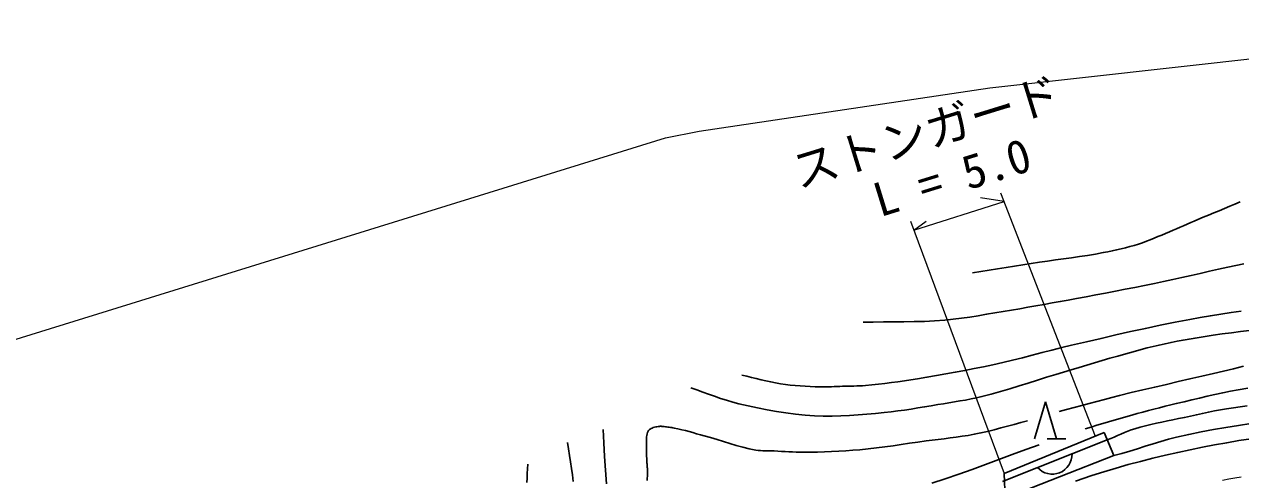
# Model space of a CAD drawing. Units: millimetres, scale not verified. Extents: x 40000 to 680000, y 20000 to 380000.
# Drawn here: x 132610 to 198294, y 315287 to 339865 of the extents above; entities that cross this region are included whole.
import ezdxf
from ezdxf.enums import TextEntityAlignment as Align

# ---------------------------------------------------------------- set-up
doc = ezdxf.new("R2010")
doc.units = ezdxf.units.MM
doc.header["$LTSCALE"] = 1000
doc.linetypes.add('CHAIN', pattern=[18.5, 12, -1.5, 3.5, -1.5])
for name, color, linetype, lineweight in [('M-BGD', 7, 'Continuous', 25), ('M-BMK', 2, 'CHAIN', 13), ('M-STR-HTXT', 7, 'Continuous', 13)]:
    doc.layers.add(name, color=color, linetype=linetype, lineweight=lineweight)
doc.styles.add('ＭＳ ゴシック', font='')
doc.styles.get('ＭＳ ゴシック').set_extended_font_data('MS Gothic')

msp = doc.modelspace()

# ---------------------------------------------------------------- linework, layer by layer
at = {"layer": 'M-BGD'}
for p, q in [((187153, 317491), (187753, 319491)), ((187753, 319491), (188353, 317491)), ((185425, 315182), (191093, 317442)), ((190925, 317839), (185515, 315616)), ((187853, 317491), (188853, 317491)), ((191451, 316599), (190925, 317839)), ((185585, 314296), (191451, 316599)), ((185515, 315616), (185585, 314296))]:
    msp.add_line(p, q, dxfattribs=at)
for points in [[(183808, 326454), (184262, 326525), (184716, 326597), (185169, 326670), (185623, 326742), (186077, 326814), (186531, 326885), (186985, 326956), (187439, 327026), (187869, 327090), (188299, 327150), (188730, 327208), (189161, 327266), (189591, 327326), (190020, 327391), (190449, 327462), (190876, 327541), (191116, 327589), (191356, 327639), (191595, 327692), (191834, 327747), (192072, 327806), (192309, 327868), (192545, 327935), (192779, 328007), (192992, 328078), (193203, 328155), (193412, 328235), (193620, 328319), (193828, 328406), (194035, 328493), (194241, 328581), (194449, 328667), (194641, 328748), (194833, 328829), (195025, 328912), (195216, 328996), (195408, 329079), (195599, 329163), (195791, 329245), (195983, 329327), (196268, 329448), (196555, 329567), (196841, 329686), (197128, 329805), (197414, 329923), (197701, 330042), (197987, 330160), (198274, 330279)], [(177905, 323784), (178456, 323794), (179008, 323800), (179559, 323804), (180111, 323808), (180662, 323817), (181213, 323833), (181763, 323860), (182313, 323900), (182767, 323946), (183220, 324002), (183672, 324067), (184123, 324138), (184573, 324213), (185024, 324291), (185474, 324368), (185924, 324444), (186362, 324517), (186800, 324591), (187237, 324668), (187674, 324745), (188110, 324824), (188547, 324904), (188983, 324984), (189420, 325065), (189947, 325163), (190474, 325262), (191002, 325361), (191528, 325462), (192055, 325564), (192582, 325668), (193108, 325773), (193633, 325881), (194129, 325985), (194625, 326093), (195120, 326202), (195615, 326313), (196109, 326424), (196604, 326536), (197099, 326646), (197594, 326754), (198026, 326846), (198459, 326935)], [(171361, 320929), (171621, 320869), (171879, 320806), (172138, 320741), (172397, 320677), (172656, 320616), (172916, 320559), (173177, 320507), (173439, 320463), (173707, 320426), (173975, 320395), (174244, 320369), (174514, 320348), (174784, 320331), (175054, 320317), (175324, 320306), (175594, 320298), (175744, 320296), (175894, 320297), (176044, 320300), (176194, 320304), (176344, 320310), (176494, 320316), (176643, 320322), (176793, 320327), (176948, 320331), (177102, 320335), (177256, 320338), (177410, 320341), (177564, 320346), (177719, 320352), (177873, 320360), (178026, 320371), (178379, 320403), (178732, 320440), (179083, 320481), (179435, 320527), (179786, 320576), (180137, 320627), (180487, 320680), (180837, 320735), (181349, 320817), (181860, 320903), (182371, 320992), (182881, 321085), (183391, 321181), (183900, 321281), (184408, 321385), (184915, 321492), (185449, 321612), (185981, 321740), (186512, 321872), (187043, 322008), (187573, 322145), (188103, 322281), (188635, 322414), (189167, 322541), (189963, 322727), (190759, 322912), (191556, 323097), (192353, 323278), (193152, 323454), (193951, 323624), (194752, 323786), (195555, 323939), (196109, 324037), (196663, 324131), (197218, 324219), (197774, 324302), (198330, 324381)], [(168594, 320240), (168919, 320130), (169242, 320017), (169565, 319901), (169888, 319787), (170212, 319675), (170537, 319570), (170865, 319472), (171196, 319386), (171700, 319268), (172207, 319158), (172716, 319057), (173226, 318967), (173739, 318889), (174252, 318823), (174768, 318772), (175284, 318735), (175755, 318718), (176226, 318716), (176697, 318728), (177169, 318751), (177640, 318783), (178111, 318822), (178581, 318865), (179051, 318910), (179414, 318949), (179777, 318994), (180139, 319044), (180500, 319099), (180862, 319157), (181222, 319216), (181583, 319277), (181944, 319337), (182242, 319386), (182541, 319434), (182839, 319483), (183137, 319534), (183435, 319587), (183732, 319645), (184028, 319706), (184322, 319774), (184827, 319902), (185328, 320042), (185827, 320190), (186325, 320344), (186821, 320502), (187318, 320660), (187815, 320816), (188313, 320968), (188730, 321093), (189147, 321219), (189564, 321345), (189981, 321471), (190398, 321595), (190815, 321719), (191234, 321840), (191653, 321958), (191972, 322048), (192291, 322137), (192610, 322225), (192930, 322312), (193250, 322396), (193571, 322478), (193893, 322555), (194216, 322628), (194538, 322696), (194860, 322760), (195184, 322820), (195508, 322878), (195832, 322932), (196157, 322984), (196483, 323035), (196808, 323085), (197299, 323155), (197792, 323219), (198285, 323280), (198778, 323337)], [(188488, 318958), (188895, 319068), (189302, 319179), (189710, 319291), (190117, 319402), (190524, 319512), (190932, 319621), (191341, 319728), (191750, 319832), (192383, 319988), (193016, 320139), (193651, 320287), (194287, 320432), (194922, 320577), (195558, 320722), (196193, 320868), (196827, 321017), (197365, 321145), (197903, 321275), (198440, 321406)], [(189905, 318036), (190218, 318129), (190531, 318223), (190843, 318316), (191156, 318410), (191469, 318503), (191782, 318595), (192096, 318686), (192410, 318774), (192710, 318856), (193010, 318937), (193310, 319016), (193611, 319095), (193912, 319172), (194214, 319247), (194516, 319322), (194818, 319395), (195235, 319496), (195652, 319595), (196070, 319694), (196488, 319790), (196907, 319884), (197326, 319975), (197746, 320061), (198167, 320143), (198681, 320233)], [(191093, 317442), (191280, 317513), (191464, 317589), (191648, 317668), (191831, 317748), (192015, 317826), (192199, 317902), (192386, 317972), (192575, 318036), (192865, 318122), (193157, 318199), (193452, 318269), (193748, 318334), (194044, 318396), (194341, 318456), (194638, 318517), (194934, 318580), (195258, 318651), (195583, 318722), (195907, 318794), (196232, 318863), (196557, 318931), (196883, 318996), (197209, 319057), (197536, 319114), (197903, 319170), (198272, 319220), (198641, 319265)], [(163864, 318000), (163896, 317267), (163944, 316535), (163998, 315802), (164049, 315069)], [(166247, 315242), (166249, 315314), (166252, 315386), (166255, 315457), (166258, 315529), (166261, 315600), (166262, 315672), (166263, 315744), (166262, 315815), (166260, 315861), (166257, 315906), (166253, 315952), (166248, 315997), (166244, 316043), (166240, 316088), (166236, 316134), (166233, 316179), (166226, 316302), (166219, 316424), (166213, 316547), (166208, 316669), (166204, 316792), (166201, 316915), (166201, 317037), (166204, 317160), (166205, 317246), (166205, 317332), (166205, 317419), (166207, 317506), (166212, 317591), (166223, 317676), (166240, 317759), (166267, 317839), (166277, 317864), (166290, 317888), (166304, 317912), (166320, 317934), (166337, 317955), (166356, 317975), (166376, 317993), (166398, 318009), (166454, 318044), (166514, 318073), (166577, 318097), (166641, 318117), (166707, 318133), (166774, 318146), (166841, 318156), (166907, 318165), (166939, 318167), (166970, 318168), (167002, 318167), (167034, 318164), (167065, 318161), (167097, 318157), (167128, 318154), (167160, 318150), (167228, 318143), (167296, 318135), (167365, 318127), (167433, 318118), (167501, 318108), (167568, 318097), (167636, 318085), (167704, 318072), (167908, 318030), (168111, 317982), (168313, 317932), (168515, 317879), (168716, 317825), (168917, 317769), (169119, 317714), (169320, 317660), (169669, 317561), (170017, 317455), (170364, 317345), (170711, 317236), (171058, 317131), (171408, 317035), (171760, 316951), (172116, 316883), (172238, 316867), (172360, 316856), (172482, 316849), (172605, 316845), (172728, 316843), (172851, 316841), (172974, 316839), (173097, 316835), (173295, 316825), (173492, 316814), (173690, 316802), (173888, 316791), (174086, 316782), (174283, 316774), (174481, 316768), (174679, 316767), (175061, 316769), (175442, 316776), (175824, 316786), (176205, 316801), (176586, 316820), (176967, 316844), (177348, 316871), (177728, 316903), (178177, 316947), (178626, 316999), (179074, 317057), (179521, 317120), (179969, 317185), (180416, 317251), (180863, 317316), (181310, 317378), (181635, 317421), (181960, 317461), (182285, 317500), (182609, 317540), (182934, 317582), (183258, 317628), (183581, 317679), (183903, 317738), (184265, 317812), (184626, 317895), (184985, 317984), (185344, 318077), (185702, 318173), (186060, 318269), (186418, 318364), (186776, 318456)], [(191451, 316599), (191878, 316705), (192301, 316825), (192722, 316955), (193142, 317090), (193561, 317225), (193982, 317355), (194405, 317477), (194832, 317585), (195495, 317731), (196161, 317864), (196829, 317987), (197499, 318101), (198170, 318209), (198842, 318311)], [(161951, 317301), (161999, 316949), (162052, 316598), (162107, 316247), (162161, 315895), (162210, 315544), (162252, 315192)], [(198860, 317495), (198199, 317395), (197540, 317283), (196882, 317163), (196225, 317035), (195570, 316902), (194898, 316758), (194227, 316606), (193558, 316445), (192891, 316275), (192226, 316097), (191565, 315909), (190906, 315711), (190250, 315504), (189376, 315209)], [(181611, 315097), (182344, 315331), (183073, 315579), (183798, 315837), (184520, 316103), (185242, 316372), (185962, 316643), (186684, 316911), (187407, 317174)], [(159796, 316116), (159782, 315870), (159772, 315623), (159763, 315375), (159754, 315128)]]:
    msp.add_lwpolyline(points, dxfattribs=at)
msp.add_arc((188124, 316651), 1064, 221.74702, 1.71511, dxfattribs=at)
at = {"layer": 'M-BMK'}
msp.add_lwpolyline([(198324, 315424), (197987, 315370), (197652, 315309), (197317, 315244)], dxfattribs=at)
at = {"layer": 'M-STR-HTXT'}
for p, q in [((184742, 336437), (215592, 339865)), ((169046, 334092), (184742, 336437)), ((71188, 304009), (167242, 333731)), ((167242, 333731), (169046, 334092)), ((185514, 330297), (184246, 330506)), ((185328, 330777), (190430, 317637)), ((180637, 328747), (185514, 330297)), ((180457, 329243), (185515, 315616)), ((180637, 328747), (181308, 329249))]:
    msp.add_line(p, q, dxfattribs=at)

# ---------------------------------------------------------------- texts
at = {"layer": 'M-STR-HTXT', "style": 'ＭＳ ゴシック'}
msp.add_text('ストンガード', height=1833, rotation=17.125, dxfattribs=at).set_placement((174570, 330456), align=Align.BOTTOM_LEFT)
msp.add_text('L = 5.0', height=1833, rotation=17.125, dxfattribs=at).set_placement((187313, 331494), align=Align.BOTTOM_RIGHT)

doc.saveas('drawing.dxf')
